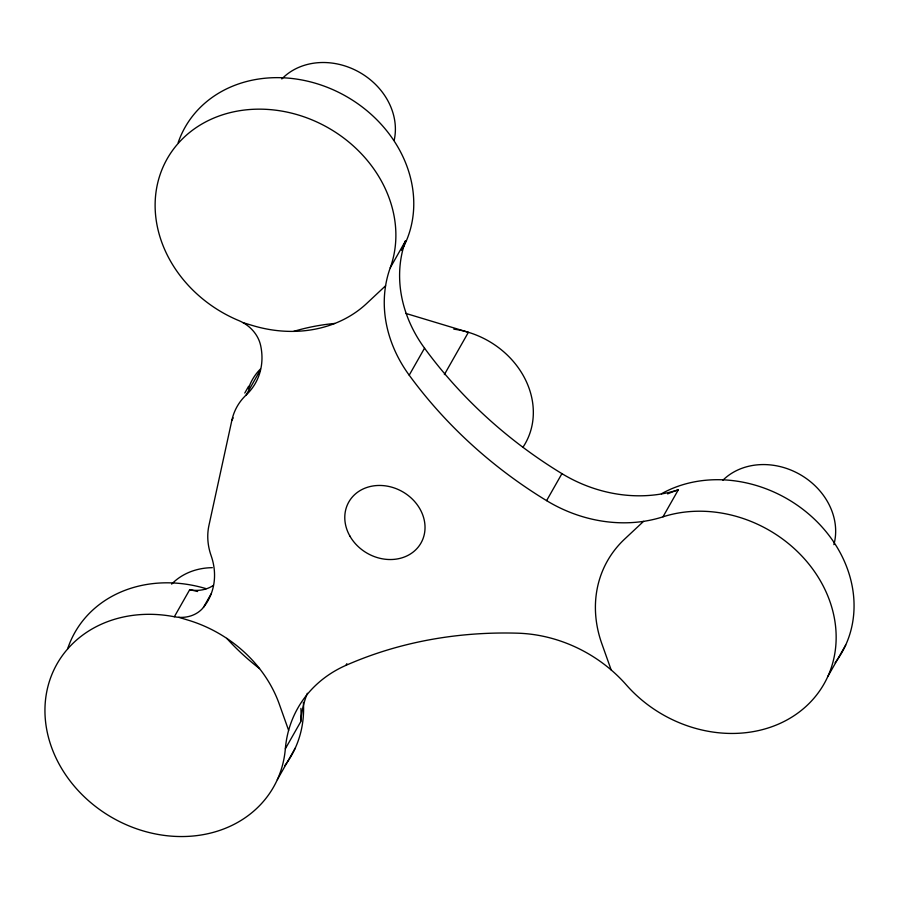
<?xml version="1.0" encoding="UTF-8"?>
<svg xmlns="http://www.w3.org/2000/svg" width="899" height="899" viewBox="0 0 899 899"><rect width="100%" height="100%" fill="white"/><g stroke="black" fill="none" stroke-linecap="round" stroke-linejoin="round"><path stroke-width="1.35" d="M259.553 371.399L246.135 395.032A66.425 56.761 29.6 0 0 231.886 420.249L208.939 525.454A66.425 56.761 29.6 0 0 211.108 555.627A68.234 58.3 29.6 0 1 203.444 607.387A33.218 28.375 29.6 0 1 174.339 616.748A124.545 106.419 29.6 0 0 45.287 702.22A124.545 106.419 29.6 0 0 156.156 834.081A124.545 106.419 29.6 0 0 285.343 748.777A132.85 113.521 29.6 0 1 345.913 665.361L346.868 663.676M244.775 393.043L248.607 386.289M231.886 420.249L233.212 417.9M174.339 616.748L189.678 589.744A33.218 28.375 29.6 0 0 213.31 585.418M390.256 267.778L405.595 240.775A132.85 113.521 29.6 0 0 424.542 348.171A420.71 359.476 29.6 0 0 561.931 473.638A132.85 113.521 29.6 0 0 678.318 489.82L662.979 516.824A132.85 113.521 29.6 0 1 546.592 500.642A420.71 359.476 29.6 0 1 409.202 375.175A132.85 113.521 29.6 0 1 390.256 267.778A124.545 106.419 29.6 0 0 311.931 119.848A124.545 106.419 29.6 0 0 160.786 172.653A124.545 106.419 29.6 0 0 238.92 320.64A33.218 28.375 29.6 0 1 260.598 345.328A68.234 58.3 29.6 0 1 246.135 395.032M203.444 607.387L211.119 593.879M409.202 375.175L424.542 348.171M444.364 374.591L468.39 332.304L405.831 313.425M285.343 748.777L300.693 721.773A132.85 113.521 29.6 0 1 307.334 693.275M277.341 779.647L295.243 748.137M546.592 500.642L561.931 473.638M827.799 676.542L845.701 645.044M385.592 285.77L366.646 303.514A124.545 106.419 29.6 0 1 252.54 325.517L243.045 322.651M643.572 521.364L624.625 539.097A124.545 106.419 29.6 0 0 601.824 643.673L611.174 669.946M178.777 617.321L188.273 620.186A124.545 106.419 29.6 0 1 279.274 704.086L288.624 730.359M248.382 388.874A66.425 56.761 29.6 0 1 260.463 369.006M453.804 329.146A83.034 70.954 29.6 0 1 523.128 446.983M722.92 480.19A65.841 56.266 29.6 0 1 800.458 474.762A65.841 56.266 29.6 0 1 833.89 544.648M662.979 516.824A124.545 106.419 29.6 0 1 818.584 577.81A124.545 106.419 29.6 0 1 787.67 719.571A124.545 106.419 29.6 0 1 626.322 684.914A132.85 113.521 29.6 0 0 517.678 633.188A420.71 359.476 29.6 0 0 345.913 665.361M281.825 78.955A65.841 56.266 29.6 0 1 358.308 71.65A65.841 56.266 29.6 0 1 394.223 140.109M259.553 668.598A224.188 191.554 29.6 0 1 226.784 638.38M293.737 331.371A224.188 191.554 29.6 0 1 334.821 323.449M171.653 584.114A65.841 56.266 29.6 0 1 212.321 567.674M303.39 702.355A124.545 106.419 29.6 0 1 284.646 765.813M67.594 648.954A124.545 106.419 29.6 0 1 206.174 588.688M661.428 493.787A124.545 106.419 29.6 0 1 815.55 520.263A124.545 106.419 29.6 0 1 835.104 662.72M405.595 240.775A124.545 106.419 29.6 0 1 401.516 250.304M667.631 493.899A124.545 106.419 29.6 0 1 678.318 489.82M189.678 589.744A124.545 106.419 29.6 0 1 197.623 591.52M300.918 708.356A124.545 106.419 29.6 0 1 300.693 721.773M178.159 142.626A124.545 106.419 29.6 0 1 336.709 91.406A124.545 106.419 29.6 0 1 402.168 249.428M349.823 535.961A41.511 35.477 29.6 0 0 419.316 545.637A41.511 35.477 29.6 0 0 385.57 485.876A41.511 35.477 29.6 0 0 349.823 535.961"/></g></svg>
